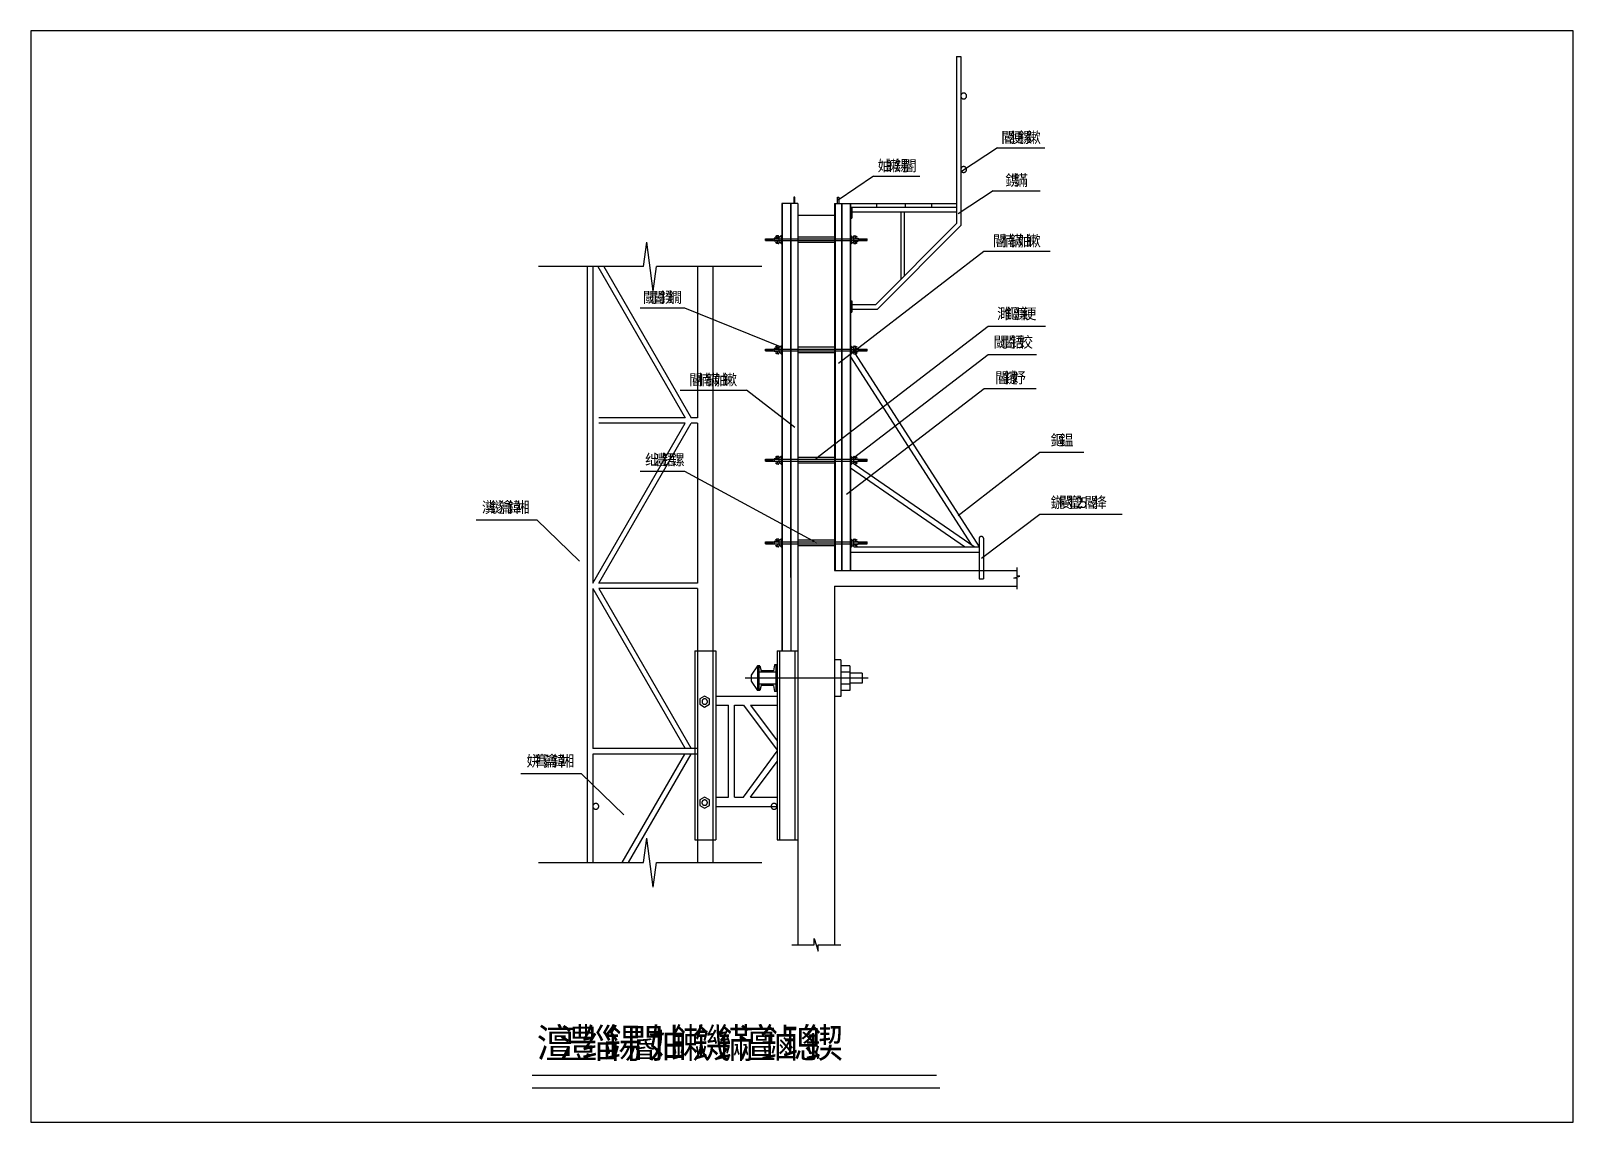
# Model space of a CAD drawing. Header units: metres. Extents: x 0 to 420, y 0 to 297.
import ezdxf

# ---------------------------------------------------------------- set-up
doc = ezdxf.new("R2010")
doc.units = ezdxf.units.M
doc.layers.add(' ', color=7, linetype='Continuous')

msp = doc.modelspace()

# ---------------------------------------------------------------- linework, layer by layer
at = {"layer": ' '}
for p, q in [((263.28, 265.15), (253.48, 258.69)), ((263.28, 265.15), (268.63, 265.15)), ((268.63, 265.15), (276.12, 265.15)), ((229.47, 257.45), (219.84, 250.96)), ((229.47, 257.45), (234.6, 257.45)), ((234.6, 257.45), (242.09, 257.45)), ((262.06, 253.49), (252.54, 247.21)), ((262.06, 253.49), (267.41, 253.49)), ((267.41, 253.49), (274.9, 253.49)), ((218.86, 246.73), (208.86, 246.73)), ((166.86, 232.85), (167.74, 239.52)), ((169.49, 226.18), (167.74, 239.52)), ((208.86, 240.97), (218.86, 240.97)), ((208.86, 239.45), (218.86, 239.45)), ((219.94, 206.55), (259.53, 237)), ((259.53, 237), (277.58, 237)), ((166.86, 232.85), (138.2, 232.85)), ((151.53, 232.85), (151.53, 70.66)), ((153.03, 232.85), (153.03, 146.69)), ((154.39, 232.85), (178.2, 191.69)), ((156.05, 232.85), (179.86, 191.69)), ((169.49, 226.18), (170.37, 232.85)), ((199.03, 232.85), (170.37, 232.85)), ((181.53, 232.85), (181.53, 191.69)), ((185.7, 232.85), (185.7, 70.66)), ((178.1, 221.56), (165.94, 221.56)), ((204.1, 211.02), (178.1, 221.56)), ((213.8, 180.63), (260.66, 216.66)), ((260.66, 216.66), (276.32, 216.66)), ((208.86, 210.97), (218.86, 210.97)), ((208.86, 209.45), (218.86, 209.45)), ((224.06, 180.79), (260.66, 208.94)), ((260.66, 208.94), (273.86, 208.94)), ((176.84, 199.18), (194.89, 199.18)), ((208.09, 189.03), (194.89, 199.18)), ((222.15, 170.88), (259.63, 199.7)), ((259.63, 199.7), (264.78, 199.7)), ((264.78, 199.7), (273.76, 199.7)), ((153.03, 146.69), (178.2, 190.19)), ((178.2, 191.69), (154.7, 191.69)), ((154.7, 146.69), (179.86, 190.19)), ((178.2, 190.19), (154.7, 190.19)), ((181.53, 191.69), (179.86, 191.69)), ((181.53, 190.19), (179.86, 190.19)), ((181.53, 190.19), (181.53, 146.69)), ((208.86, 180.97), (218.86, 180.97)), ((252.5, 165.07), (274.75, 182.37)), ((274.75, 182.37), (279.9, 182.37)), ((279.9, 182.37), (286.77, 182.37)), ((178.1, 177.09), (165.94, 177.09)), ((213.94, 157.65), (178.1, 177.09)), ((208.86, 179.45), (218.86, 179.45)), ((121.26, 163.91), (137.77, 163.91)), ((149.37, 152.64), (137.77, 163.91)), ((258.84, 153.53), (274.75, 165.46)), ((274.75, 165.46), (279.9, 165.46)), ((279.9, 165.46), (297.16, 165.46)), ((208.86, 158.47), (218.86, 158.47)), ((208.86, 156.95), (218.86, 156.95)), ((258.25, 158.97), (258.25, 150.17)), ((259.41, 158.97), (259.41, 150.17)), ((258.25, 150.17), (258.25, 147.83)), ((258.25, 147.83), (259.41, 147.83)), ((259.41, 150.17), (259.41, 147.83)), ((153.03, 145.19), (153.03, 101.69)), ((153.03, 145.19), (178.2, 101.69)), ((181.53, 146.69), (154.7, 146.69)), ((154.7, 145.19), (179.86, 101.69)), ((181.53, 145.19), (154.7, 145.19)), ((181.53, 145.19), (181.53, 70.66)), ((180.86, 128.25), (180.86, 76.83)), ((180.86, 128.25), (186.53, 128.25)), ((181.53, 128.25), (181.53, 76.83)), ((185.7, 128.25), (185.7, 76.83)), ((186.53, 128.25), (186.53, 76.83)), ((203.2, 128.25), (203.2, 76.83)), ((203.2, 128.25), (208.86, 128.25)), ((203.86, 128.25), (203.86, 76.83)), ((208.03, 128.25), (208.03, 76.83)), ((197.86, 124.17), (196.2, 121.67)), ((197.86, 124.17), (197.86, 117.5)), ((198.53, 124.17), (197.86, 124.17)), ((198.2, 124.17), (198.2, 117.5)), ((202.86, 122.5), (198.2, 122.5)), ((198.53, 124.17), (198.86, 122.84)), ((202.2, 122.84), (198.86, 122.84)), ((202.53, 124.5), (202.2, 122.84)), ((203.2, 124.5), (202.53, 124.5)), ((202.86, 124.5), (202.86, 117.17)), ((203.2, 124.5), (203.2, 117.17)), ((218.86, 125.84), (218.86, 115.84)), ((220.53, 125.84), (218.86, 125.84)), ((220.53, 125.84), (220.53, 115.84)), ((223.03, 124.17), (220.53, 124.17)), ((223.03, 122.5), (220.53, 122.5)), ((223.03, 124.17), (223.03, 117.5)), ((226.36, 122.17), (223.03, 122.17)), ((226.36, 122.17), (226.36, 119.5)), ((228.03, 120.84), (194.53, 120.84)), ((196.2, 121.67), (196.2, 120)), ((196.2, 120), (197.86, 117.5)), ((202.86, 119.17), (198.2, 119.17)), ((198.86, 118.84), (198.53, 117.5)), ((202.2, 118.84), (198.86, 118.84)), ((202.2, 118.84), (202.53, 117.17)), ((223.03, 119.17), (220.53, 119.17)), ((226.36, 119.5), (223.03, 119.5)), ((183.49, 115.96), (182.19, 115.21)), ((182.19, 115.21), (182.19, 113.71)), ((182.19, 113.71), (183.49, 112.96)), ((184.79, 115.21), (183.49, 115.96)), ((183.49, 112.96), (184.79, 113.71)), ((184.79, 113.71), (184.79, 115.21)), ((186.53, 115.94), (203.2, 115.94)), ((186.53, 113.44), (189.95, 113.44)), ((189.95, 88.44), (189.95, 113.44)), ((191.58, 88.44), (191.58, 113.44)), ((191.58, 113.44), (194.08, 113.44)), ((194.08, 113.44), (203.2, 101.23)), ((195.95, 113.44), (203.2, 113.44)), ((195.95, 113.44), (203.2, 103.74)), ((198.53, 117.5), (197.86, 117.5)), ((203.2, 117.17), (202.53, 117.17)), ((220.53, 115.84), (218.86, 115.84)), ((223.03, 117.5), (220.53, 117.5)), ((181.53, 101.69), (153.03, 101.69)), ((194.08, 88.44), (203.2, 100.94)), ((181.53, 100.19), (153.03, 100.19)), ((153.03, 100.19), (153.03, 70.66)), ((161.04, 70.66), (178.13, 100.19)), ((162.78, 70.66), (179.86, 100.19)), ((195.95, 88.44), (203.2, 98.15)), ((133.39, 94.86), (149.9, 94.86)), ((161.5, 83.59), (149.9, 94.86)), ((183.49, 88.46), (182.19, 87.71)), ((184.79, 87.71), (183.49, 88.46)), ((186.53, 88.44), (189.95, 88.44)), ((191.58, 88.44), (194.08, 88.44)), ((195.95, 88.44), (203.2, 88.44)), ((182.19, 87.71), (182.19, 86.21)), ((182.19, 86.21), (183.49, 85.46)), ((183.49, 85.46), (184.79, 86.21)), ((184.79, 86.21), (184.79, 87.71)), ((186.53, 85.94), (203.2, 85.94)), ((166.86, 70.66), (167.74, 77.32)), ((169.49, 63.99), (167.74, 77.32)), ((180.86, 76.83), (186.53, 76.83)), ((203.2, 76.83), (208.86, 76.83)), ((138.2, 70.66), (166.86, 70.66)), ((169.49, 63.99), (170.37, 70.66)), ((170.37, 70.66), (199.03, 70.66))]:
    msp.add_line(p, q, dxfattribs=at)
for points in [[(254.84, 279.26), (254.84, 279.34), (254.82, 279.42), (254.8, 279.5), (254.78, 279.57), (254.74, 279.64), (254.7, 279.71), (254.66, 279.77), (254.6, 279.83), (254.55, 279.88), (254.48, 279.93), (254.42, 279.97), (254.35, 280), (254.27, 280.03), (254.2, 280.05), (254.12, 280.06), (254.04, 280.06), (253.96, 280.06), (253.88, 280.05), (253.81, 280.03), (253.73, 280), (253.66, 279.97), (253.59, 279.93), (253.53, 279.88), (253.47, 279.83), (253.42, 279.77), (253.37, 279.71), (253.33, 279.64), (253.3, 279.57), (253.27, 279.5), (253.25, 279.42), (253.24, 279.34), (253.24, 279.26), (253.24, 279.19), (253.25, 279.11), (253.27, 279.03), (253.3, 278.96), (253.33, 278.89), (253.37, 278.82), (253.42, 278.76), (253.47, 278.7), (253.53, 278.65), (253.59, 278.6), (253.66, 278.56), (253.73, 278.52), (253.81, 278.5), (253.88, 278.48), (253.96, 278.47), (254.04, 278.46), (254.12, 278.47), (254.2, 278.48), (254.27, 278.5), (254.35, 278.52), (254.42, 278.56), (254.48, 278.6), (254.55, 278.65), (254.6, 278.7), (254.66, 278.76), (254.7, 278.82), (254.74, 278.89), (254.78, 278.96), (254.8, 279.03), (254.82, 279.11), (254.84, 279.19), (254.84, 279.26)], [(254.84, 259.26), (254.84, 259.34), (254.82, 259.42), (254.8, 259.5), (254.78, 259.57), (254.74, 259.64), (254.7, 259.71), (254.66, 259.77), (254.6, 259.83), (254.55, 259.88), (254.48, 259.93), (254.42, 259.97), (254.35, 260), (254.27, 260.03), (254.2, 260.05), (254.12, 260.06), (254.04, 260.06), (253.96, 260.06), (253.88, 260.05), (253.81, 260.03), (253.73, 260), (253.66, 259.97), (253.59, 259.93), (253.53, 259.88), (253.47, 259.83), (253.42, 259.77), (253.37, 259.71), (253.33, 259.64), (253.3, 259.57), (253.27, 259.5), (253.25, 259.42), (253.24, 259.34), (253.24, 259.26), (253.24, 259.19), (253.25, 259.11), (253.27, 259.03), (253.3, 258.96), (253.33, 258.89), (253.37, 258.82), (253.42, 258.76), (253.47, 258.7), (253.53, 258.65), (253.59, 258.6), (253.66, 258.56), (253.73, 258.52), (253.81, 258.5), (253.88, 258.48), (253.96, 258.47), (254.04, 258.46), (254.12, 258.47), (254.2, 258.48), (254.27, 258.5), (254.35, 258.52), (254.42, 258.56), (254.48, 258.6), (254.55, 258.65), (254.6, 258.7), (254.66, 258.76), (254.7, 258.82), (254.74, 258.89), (254.78, 258.96), (254.8, 259.03), (254.82, 259.11), (254.84, 259.19), (254.84, 259.26)], [(259.41, 158.97), (259.39, 159.03), (259.37, 159.09), (259.33, 159.14), (259.3, 159.19), (259.26, 159.23), (259.21, 159.27), (259.17, 159.31), (259.12, 159.34), (259.06, 159.36), (259.01, 159.38), (258.95, 159.4), (258.89, 159.4), (258.83, 159.41), (258.77, 159.4), (258.71, 159.4), (258.65, 159.38), (258.6, 159.36), (258.54, 159.34), (258.49, 159.31), (258.44, 159.27), (258.4, 159.23), (258.36, 159.19), (258.32, 159.14), (258.29, 159.09), (258.27, 159.03), (258.25, 158.98), (258.25, 158.97)], [(184.25, 114.46), (184.24, 114.54), (184.23, 114.61), (184.22, 114.68), (184.19, 114.75), (184.16, 114.81), (184.12, 114.88), (184.08, 114.93), (184.03, 114.99), (183.98, 115.04), (183.92, 115.08), (183.86, 115.12), (183.79, 115.15), (183.72, 115.17), (183.65, 115.19), (183.58, 115.2), (183.51, 115.2), (183.44, 115.2), (183.36, 115.19), (183.29, 115.17), (183.22, 115.15), (183.16, 115.12), (183.1, 115.08), (183.04, 115.04), (182.98, 114.99), (182.94, 114.93), (182.89, 114.88), (182.85, 114.81), (182.82, 114.75), (182.8, 114.68), (182.78, 114.61), (182.77, 114.54), (182.77, 114.46), (182.77, 114.39), (182.78, 114.32), (182.8, 114.25), (182.82, 114.18), (182.85, 114.11), (182.89, 114.05), (182.94, 113.99), (182.98, 113.94), (183.04, 113.89), (183.1, 113.85), (183.16, 113.81), (183.22, 113.78), (183.29, 113.75), (183.36, 113.74), (183.44, 113.73), (183.51, 113.72), (183.58, 113.73), (183.65, 113.74), (183.72, 113.75), (183.79, 113.78), (183.86, 113.81), (183.92, 113.85), (183.98, 113.89), (184.03, 113.94), (184.08, 113.99), (184.12, 114.05), (184.16, 114.11), (184.19, 114.18), (184.22, 114.25), (184.23, 114.32), (184.24, 114.39), (184.25, 114.46)], [(154.64, 85.94), (154.64, 86.02), (154.63, 86.1), (154.61, 86.18), (154.58, 86.25), (154.55, 86.32), (154.51, 86.39), (154.46, 86.45), (154.41, 86.51), (154.35, 86.56), (154.29, 86.61), (154.22, 86.65), (154.15, 86.68), (154.08, 86.71), (154, 86.73), (153.92, 86.74), (153.84, 86.74), (153.76, 86.74), (153.69, 86.73), (153.61, 86.71), (153.54, 86.68), (153.47, 86.65), (153.4, 86.61), (153.34, 86.56), (153.28, 86.51), (153.22, 86.45), (153.18, 86.39), (153.14, 86.32), (153.1, 86.25), (153.08, 86.18), (153.06, 86.1), (153.05, 86.02), (153.04, 85.94), (153.05, 85.87), (153.06, 85.79), (153.08, 85.71), (153.1, 85.64), (153.14, 85.57), (153.18, 85.5), (153.22, 85.44), (153.28, 85.38), (153.34, 85.33), (153.4, 85.28), (153.47, 85.24), (153.54, 85.2), (153.61, 85.18), (153.69, 85.16), (153.76, 85.15), (153.84, 85.14), (153.92, 85.15), (154, 85.16), (154.08, 85.18), (154.15, 85.2), (154.22, 85.24), (154.29, 85.28), (154.35, 85.33), (154.41, 85.38), (154.46, 85.44), (154.51, 85.5), (154.55, 85.57), (154.58, 85.64), (154.61, 85.71), (154.63, 85.79), (154.64, 85.87), (154.64, 85.94)], [(184.23, 86.96), (184.23, 87.04), (184.22, 87.11), (184.2, 87.18), (184.17, 87.25), (184.14, 87.31), (184.1, 87.38), (184.06, 87.43), (184.01, 87.49), (183.96, 87.54), (183.9, 87.58), (183.84, 87.62), (183.77, 87.65), (183.7, 87.67), (183.63, 87.69), (183.56, 87.7), (183.49, 87.7), (183.42, 87.7), (183.34, 87.69), (183.27, 87.67), (183.21, 87.65), (183.14, 87.62), (183.08, 87.58), (183.02, 87.54), (182.97, 87.49), (182.92, 87.43), (182.87, 87.38), (182.84, 87.31), (182.8, 87.25), (182.78, 87.18), (182.76, 87.11), (182.75, 87.04), (182.75, 86.96), (182.75, 86.89), (182.76, 86.82), (182.78, 86.75), (182.8, 86.68), (182.84, 86.61), (182.87, 86.55), (182.92, 86.49), (182.97, 86.44), (183.02, 86.39), (183.08, 86.35), (183.14, 86.31), (183.21, 86.28), (183.27, 86.25), (183.34, 86.24), (183.42, 86.23), (183.49, 86.22), (183.56, 86.23), (183.63, 86.24), (183.7, 86.25), (183.77, 86.28), (183.84, 86.31), (183.9, 86.35), (183.96, 86.39), (184.01, 86.44), (184.06, 86.49), (184.1, 86.55), (184.14, 86.61), (184.17, 86.68), (184.2, 86.75), (184.22, 86.82), (184.23, 86.89), (184.23, 86.96)], [(203.2, 85.94), (203.19, 86.02), (203.18, 86.1), (203.16, 86.18), (203.14, 86.25), (203.1, 86.32), (203.06, 86.39), (203.02, 86.45), (202.96, 86.51), (202.9, 86.56), (202.84, 86.61), (202.77, 86.65), (202.7, 86.68), (202.63, 86.71), (202.55, 86.73), (202.48, 86.74), (202.4, 86.74), (202.32, 86.74), (202.24, 86.73), (202.17, 86.71), (202.09, 86.68), (202.02, 86.65), (201.95, 86.61), (201.89, 86.56), (201.83, 86.51), (201.78, 86.45), (201.73, 86.39), (201.69, 86.32), (201.66, 86.25), (201.63, 86.18), (201.61, 86.1), (201.6, 86.02), (201.6, 85.94), (201.6, 85.87), (201.61, 85.79), (201.63, 85.71), (201.66, 85.64), (201.69, 85.57), (201.73, 85.5), (201.78, 85.44), (201.83, 85.38), (201.89, 85.33), (201.95, 85.28), (202.02, 85.24), (202.09, 85.2), (202.17, 85.18), (202.24, 85.16), (202.32, 85.15), (202.4, 85.14), (202.48, 85.15), (202.55, 85.16), (202.63, 85.18), (202.7, 85.2), (202.77, 85.24), (202.84, 85.28), (202.9, 85.33), (202.96, 85.38), (203.02, 85.44), (203.06, 85.5), (203.1, 85.57), (203.14, 85.64), (203.16, 85.71), (203.18, 85.79), (203.19, 85.87), (203.2, 85.94)]]:
    msp.add_lwpolyline(points, dxfattribs=at)
for p, q in [((420, 297), (0, 297)), ((0, 297), (0, 0)), ((420, 0), (420, 297)), ((252.04, 290.06), (252.04, 244.55)), ((252.04, 290.06), (253.24, 290.06)), ((253.24, 290.06), (253.24, 244.06)), ((204.49, 250.06), (204.49, 128.25)), ((208.86, 250.06), (204.49, 250.06)), ((204.61, 250.06), (204.61, 128.25)), ((206.86, 250.06), (206.86, 148.25)), ((206.99, 250.06), (206.99, 128.25)), ((208.03, 251.72), (207.74, 251.72)), ((207.74, 251.72), (207.74, 250.06)), ((208.03, 250.06), (208.03, 251.72)), ((208.86, 250.06), (208.86, 150.17)), ((218.86, 250.06), (218.86, 150.17)), ((218.86, 250.06), (252.04, 250.06)), ((218.99, 250.06), (218.99, 150.17)), ((219.7, 251.72), (219.99, 251.72)), ((219.7, 250.06), (219.7, 251.72)), ((219.99, 251.72), (219.99, 250.06)), ((220.74, 250.06), (220.74, 150.17)), ((220.86, 250.06), (220.86, 150.17)), ((223.11, 250.06), (223.11, 150.17)), ((223.24, 250.06), (223.24, 150.17)), ((223.24, 248.98), (223.55, 248.98)), ((223.55, 248.99), (252.04, 248.99)), ((223.55, 248.98), (223.55, 245.98)), ((230.32, 250.06), (230.32, 248.99)), ((238.1, 250.06), (238.1, 248.99)), ((245.26, 250.06), (245.26, 248.99)), ((223.24, 245.98), (223.55, 245.98)), ((223.55, 247.79), (252.04, 247.79)), ((230.08, 222.5), (252.04, 244.55)), ((230.58, 221.3), (253.24, 244.06)), ((236.97, 229.42), (236.97, 247.79)), ((237.87, 230.32), (237.87, 247.79)), ((200.05, 240.39), (227.72, 240.39)), ((200.05, 239.93), (200.05, 240.39)), ((200.05, 239.93), (227.72, 239.93)), ((200.33, 239.93), (200.33, 240.39)), ((200.62, 239.93), (200.62, 240.39)), ((200.91, 239.93), (200.91, 240.39)), ((201.2, 239.93), (201.2, 240.39)), ((201.49, 239.93), (201.49, 240.39)), ((201.78, 239.93), (201.78, 240.39)), ((202.05, 239.93), (202.05, 240.39)), ((202.44, 240.55), (202.44, 239.77)), ((203.3, 240.55), (202.44, 240.55)), ((203.3, 239.77), (202.44, 239.77)), ((203.14, 241.2), (202.75, 240.92)), ((202.75, 240.92), (203.3, 240.92)), ((202.75, 239.4), (203.3, 239.4)), ((203.14, 239.11), (202.75, 239.4)), ((203.54, 241.2), (203.14, 241.2)), ((203.3, 240.92), (203.3, 240.55)), ((203.3, 239.4), (203.3, 239.77)), ((204.34, 241.2), (203.69, 240.71)), ((203.69, 241.06), (203.69, 239.26)), ((204.34, 239.11), (203.69, 239.61)), ((204.34, 241.2), (204.34, 239.11)), ((204.5, 241.2), (204.34, 241.2)), ((223.24, 241.2), (223.4, 241.2)), ((223.4, 241.2), (224.06, 240.71)), ((223.4, 241.2), (223.4, 239.11)), ((223.4, 239.11), (224.06, 239.61)), ((224.06, 241.06), (224.06, 239.26)), ((224.2, 241.2), (224.61, 241.2)), ((224.45, 240.92), (224.45, 240.55)), ((225, 240.92), (224.45, 240.92)), ((224.45, 240.55), (225.3, 240.55)), ((224.45, 239.77), (225.3, 239.77)), ((224.45, 239.4), (224.45, 239.77)), ((225, 239.4), (224.45, 239.4)), ((224.61, 241.2), (225, 240.92)), ((224.61, 239.11), (225, 239.4)), ((225.3, 240.55), (225.3, 239.77)), ((225.72, 239.93), (225.72, 240.39)), ((226.01, 239.93), (226.01, 240.39)), ((226.3, 239.93), (226.3, 240.39)), ((226.59, 239.93), (226.59, 240.39)), ((226.88, 239.93), (226.88, 240.39)), ((227.15, 239.93), (227.15, 240.39)), ((227.43, 239.93), (227.43, 240.39)), ((227.72, 239.93), (227.72, 240.39)), ((203.54, 239.11), (203.14, 239.11)), ((204.34, 239.11), (204.5, 239.11)), ((223.4, 239.11), (223.24, 239.11)), ((224.2, 239.11), (224.61, 239.11)), ((223.24, 223.48), (223.55, 223.48)), ((223.55, 223.48), (223.55, 220.48)), ((223.24, 220.48), (223.55, 220.48)), ((223.55, 222.5), (230.08, 222.5)), ((223.55, 221.3), (230.58, 221.3)), ((200.05, 210.39), (227.72, 210.39)), ((200.05, 209.93), (200.05, 210.39)), ((200.33, 209.93), (200.33, 210.39)), ((200.62, 209.93), (200.62, 210.39)), ((200.91, 209.93), (200.91, 210.39)), ((201.2, 209.93), (201.2, 210.39)), ((201.49, 209.93), (201.49, 210.39)), ((201.78, 209.93), (201.78, 210.39)), ((202.05, 209.93), (202.05, 210.39)), ((202.44, 210.55), (202.44, 209.77)), ((203.3, 210.55), (202.44, 210.55)), ((203.14, 211.2), (202.75, 210.92)), ((202.75, 210.92), (203.3, 210.92)), ((203.54, 211.2), (203.14, 211.2)), ((203.3, 210.92), (203.3, 210.55)), ((204.34, 211.2), (203.69, 210.71)), ((203.69, 211.06), (203.69, 209.26)), ((204.34, 211.2), (204.34, 209.11)), ((204.5, 211.2), (204.34, 211.2)), ((223.24, 211.2), (223.4, 211.2)), ((223.4, 211.2), (224.06, 210.71)), ((223.4, 211.2), (223.4, 209.11)), ((224.06, 211.06), (224.06, 209.26)), ((224.2, 211.2), (224.61, 211.2)), ((224.45, 210.92), (224.45, 210.55)), ((225, 210.92), (224.45, 210.92)), ((224.45, 210.55), (225.3, 210.55)), ((224.61, 211.2), (225, 210.92)), ((225.3, 210.55), (225.3, 209.77)), ((225.72, 209.93), (225.72, 210.39)), ((226.01, 209.93), (226.01, 210.39)), ((226.3, 209.93), (226.3, 210.39)), ((226.59, 209.93), (226.59, 210.39)), ((226.88, 209.93), (226.88, 210.39)), ((227.15, 209.93), (227.15, 210.39)), ((227.43, 209.93), (227.43, 210.39)), ((227.72, 209.93), (227.72, 210.39)), ((200.05, 209.93), (227.72, 209.93)), ((203.3, 209.77), (202.44, 209.77)), ((202.75, 209.4), (203.3, 209.4)), ((203.14, 209.11), (202.75, 209.4)), ((203.54, 209.11), (203.14, 209.11)), ((203.3, 209.4), (203.3, 209.77)), ((204.34, 209.11), (203.69, 209.61)), ((204.34, 209.11), (204.5, 209.11)), ((223.21, 208.31), (256.11, 157.17)), ((223.4, 209.11), (223.24, 209.11)), ((223.4, 209.11), (224.06, 209.61)), ((224.2, 209.11), (224.61, 209.11)), ((224.45, 209.77), (225.3, 209.77)), ((224.45, 209.4), (224.45, 209.77)), ((225, 209.4), (224.45, 209.4)), ((224.48, 209.11), (258.25, 156.61)), ((224.61, 209.11), (225, 209.4)), ((203.14, 181.2), (202.75, 180.92)), ((202.75, 180.92), (203.3, 180.92)), ((203.54, 181.2), (203.14, 181.2)), ((203.3, 180.92), (203.3, 180.55)), ((204.34, 181.2), (203.69, 180.71)), ((203.69, 181.06), (203.69, 179.26)), ((204.34, 181.2), (204.34, 179.11)), ((204.5, 181.2), (204.34, 181.2)), ((223.24, 181.2), (223.4, 181.2)), ((223.4, 181.2), (223.4, 179.11)), ((223.4, 181.2), (224.06, 180.71)), ((224.06, 181.06), (224.06, 179.26)), ((224.2, 181.2), (224.61, 181.2)), ((225, 180.92), (224.45, 180.92)), ((224.45, 180.92), (224.45, 180.55)), ((224.61, 181.2), (225, 180.92)), ((200.05, 180.39), (227.72, 180.39)), ((200.05, 179.93), (200.05, 180.39)), ((200.05, 179.93), (227.72, 179.93)), ((200.33, 179.93), (200.33, 180.39)), ((200.62, 179.93), (200.62, 180.39)), ((200.91, 179.93), (200.91, 180.39)), ((201.2, 179.93), (201.2, 180.39)), ((201.49, 179.93), (201.49, 180.39)), ((201.78, 179.93), (201.78, 180.39)), ((202.05, 179.93), (202.05, 180.39)), ((203.3, 180.55), (202.44, 180.55)), ((202.44, 180.55), (202.44, 179.77)), ((203.3, 179.77), (202.44, 179.77)), ((203.14, 179.11), (202.75, 179.4)), ((202.75, 179.4), (203.3, 179.4)), ((203.54, 179.11), (203.14, 179.11)), ((203.3, 179.4), (203.3, 179.77)), ((204.34, 179.11), (203.69, 179.61)), ((204.34, 179.11), (204.5, 179.11)), ((223.4, 179.11), (223.24, 179.11)), ((254.27, 156.61), (223.24, 177.95)), ((223.4, 179.11), (224.06, 179.61)), ((256.92, 156.61), (224.2, 179.11)), ((224.2, 179.11), (224.61, 179.11)), ((224.45, 180.55), (225.3, 180.55)), ((224.45, 179.4), (224.45, 179.77)), ((224.45, 179.77), (225.3, 179.77)), ((225, 179.4), (224.45, 179.4)), ((224.61, 179.11), (225, 179.4)), ((225.3, 180.55), (225.3, 179.77)), ((225.72, 179.93), (225.72, 180.39)), ((226.01, 179.93), (226.01, 180.39)), ((226.3, 179.93), (226.3, 180.39)), ((226.59, 179.93), (226.59, 180.39)), ((226.88, 179.93), (226.88, 180.39)), ((227.15, 179.93), (227.15, 180.39)), ((227.43, 179.93), (227.43, 180.39)), ((227.72, 179.93), (227.72, 180.39)), ((200.05, 157.89), (227.72, 157.89)), ((200.05, 157.43), (200.05, 157.89)), ((200.05, 157.43), (227.72, 157.43)), ((200.33, 157.43), (200.33, 157.89)), ((200.62, 157.43), (200.62, 157.89)), ((200.91, 157.43), (200.91, 157.89)), ((201.2, 157.43), (201.2, 157.89)), ((201.49, 157.43), (201.49, 157.89)), ((201.78, 157.43), (201.78, 157.89)), ((202.05, 157.43), (202.05, 157.89)), ((202.44, 158.05), (202.44, 157.27)), ((203.3, 158.05), (202.44, 158.05)), ((203.3, 157.27), (202.44, 157.27)), ((203.14, 158.7), (202.75, 158.42)), ((202.75, 158.42), (203.3, 158.42)), ((202.75, 156.9), (203.3, 156.9)), ((203.14, 156.61), (202.75, 156.9)), ((203.54, 158.7), (203.14, 158.7)), ((203.54, 156.61), (203.14, 156.61)), ((203.3, 158.42), (203.3, 158.05)), ((203.3, 156.9), (203.3, 157.27)), ((204.34, 158.7), (203.69, 158.21)), ((203.69, 158.56), (203.69, 156.76)), ((204.34, 156.61), (203.69, 157.11)), ((204.34, 158.7), (204.34, 156.61)), ((204.5, 158.7), (204.34, 158.7)), ((204.34, 156.61), (204.5, 156.61)), ((223.24, 158.7), (223.4, 158.7)), ((223.4, 156.61), (223.24, 156.61)), ((223.4, 158.7), (224.06, 158.21)), ((223.4, 158.7), (223.4, 156.61)), ((223.4, 156.61), (224.06, 157.11)), ((224.06, 158.56), (224.06, 156.76)), ((224.2, 158.7), (224.61, 158.7)), ((224.2, 156.61), (224.61, 156.61)), ((224.45, 158.42), (224.45, 158.05)), ((225, 158.42), (224.45, 158.42)), ((224.45, 158.05), (225.3, 158.05)), ((224.45, 157.27), (225.3, 157.27)), ((224.45, 156.9), (224.45, 157.27)), ((225, 156.9), (224.45, 156.9)), ((224.61, 158.7), (225, 158.42)), ((224.61, 156.61), (225, 156.9)), ((224.61, 156.61), (258.25, 156.61)), ((225.3, 158.05), (225.3, 157.27)), ((225.72, 157.43), (225.72, 157.89)), ((226.01, 157.43), (226.01, 157.89)), ((226.3, 157.43), (226.3, 157.89)), ((226.59, 157.43), (226.59, 157.89)), ((226.88, 157.43), (226.88, 157.89)), ((227.15, 157.43), (227.15, 157.89)), ((227.43, 157.43), (227.43, 157.89)), ((227.72, 157.43), (227.72, 157.89)), ((223.24, 155.11), (258.25, 155.11)), ((208.86, 150.17), (208.86, 48.25)), ((218.86, 150.17), (268.49, 150.17)), ((267.65, 148.02), (269.33, 148.58)), ((268.49, 148.02), (267.65, 148.02)), ((268.49, 150.93), (268.49, 148.58)), ((269.33, 148.58), (268.49, 148.58)), ((268.49, 148.02), (268.49, 145.08)), ((218.86, 145.84), (218.86, 48.25)), ((218.86, 145.84), (268.49, 145.84)), ((207.2, 48.25), (213.3, 48.25)), ((213.3, 49.94), (214.43, 46.57)), ((213.3, 48.25), (213.3, 49.94)), ((214.43, 46.57), (214.43, 48.25)), ((214.43, 48.25), (220.53, 48.25)), ((136.55, 12.79), (246.64, 12.79)), ((136.55, 9.32), (247.5, 9.32)), ((0, 0), (420, 0))]:
    msp.add_line(p, q)
for points in [[(203.69, 241.06), (203.69, 241.07), (203.68, 241.09), (203.68, 241.1), (203.68, 241.12), (203.67, 241.13), (203.66, 241.14), (203.65, 241.15), (203.64, 241.16), (203.63, 241.17), (203.62, 241.18), (203.61, 241.19), (203.6, 241.19), (203.58, 241.2), (203.57, 241.2), (203.56, 241.2), (203.54, 241.2), (203.54, 241.2)], [(224.2, 241.2), (224.19, 241.2), (224.17, 241.2), (224.16, 241.2), (224.15, 241.19), (224.13, 241.19), (224.12, 241.18), (224.11, 241.17), (224.1, 241.16), (224.09, 241.15), (224.08, 241.14), (224.07, 241.13), (224.07, 241.12), (224.06, 241.1), (224.06, 241.09), (224.06, 241.07), (224.06, 241.06), (224.06, 241.06)], [(203.54, 239.11), (203.56, 239.11), (203.57, 239.11), (203.58, 239.12), (203.6, 239.12), (203.61, 239.13), (203.62, 239.14), (203.63, 239.14), (203.64, 239.15), (203.65, 239.16), (203.66, 239.18), (203.67, 239.19), (203.68, 239.2), (203.68, 239.21), (203.68, 239.23), (203.69, 239.24), (203.69, 239.26)], [(224.06, 239.26), (224.06, 239.24), (224.06, 239.23), (224.06, 239.21), (224.07, 239.2), (224.07, 239.19), (224.08, 239.18), (224.09, 239.16), (224.1, 239.15), (224.11, 239.14), (224.12, 239.14), (224.13, 239.13), (224.15, 239.12), (224.16, 239.12), (224.17, 239.11), (224.19, 239.11), (224.2, 239.11)], [(203.69, 211.06), (203.69, 211.07), (203.68, 211.09), (203.68, 211.1), (203.68, 211.12), (203.67, 211.13), (203.66, 211.14), (203.65, 211.15), (203.64, 211.16), (203.63, 211.17), (203.62, 211.18), (203.61, 211.19), (203.6, 211.19), (203.58, 211.2), (203.57, 211.2), (203.56, 211.2), (203.54, 211.2), (203.54, 211.2)], [(224.2, 211.2), (224.19, 211.2), (224.17, 211.2), (224.16, 211.2), (224.15, 211.19), (224.13, 211.19), (224.12, 211.18), (224.11, 211.17), (224.1, 211.16), (224.09, 211.15), (224.08, 211.14), (224.07, 211.13), (224.07, 211.12), (224.06, 211.1), (224.06, 211.09), (224.06, 211.07), (224.06, 211.06), (224.06, 211.06)], [(203.54, 209.11), (203.56, 209.11), (203.57, 209.11), (203.58, 209.12), (203.6, 209.12), (203.61, 209.13), (203.62, 209.14), (203.63, 209.14), (203.64, 209.15), (203.65, 209.16), (203.66, 209.18), (203.67, 209.19), (203.68, 209.2), (203.68, 209.21), (203.68, 209.23), (203.69, 209.24), (203.69, 209.26)], [(224.06, 209.26), (224.06, 209.24), (224.06, 209.23), (224.06, 209.21), (224.07, 209.2), (224.07, 209.19), (224.08, 209.18), (224.09, 209.16), (224.1, 209.15), (224.11, 209.14), (224.12, 209.14), (224.13, 209.13), (224.15, 209.12), (224.16, 209.12), (224.17, 209.11), (224.19, 209.11), (224.2, 209.11)], [(203.69, 181.06), (203.69, 181.07), (203.68, 181.09), (203.68, 181.1), (203.68, 181.12), (203.67, 181.13), (203.66, 181.14), (203.65, 181.15), (203.64, 181.16), (203.63, 181.17), (203.62, 181.18), (203.61, 181.19), (203.6, 181.19), (203.58, 181.2), (203.57, 181.2), (203.56, 181.2), (203.54, 181.2), (203.54, 181.2)], [(224.2, 181.2), (224.19, 181.2), (224.17, 181.2), (224.16, 181.2), (224.15, 181.19), (224.13, 181.19), (224.12, 181.18), (224.11, 181.17), (224.1, 181.16), (224.09, 181.15), (224.08, 181.14), (224.07, 181.13), (224.07, 181.12), (224.06, 181.1), (224.06, 181.09), (224.06, 181.07), (224.06, 181.06), (224.06, 181.06)], [(203.54, 179.11), (203.56, 179.11), (203.57, 179.11), (203.58, 179.12), (203.6, 179.12), (203.61, 179.13), (203.62, 179.14), (203.63, 179.14), (203.64, 179.15), (203.65, 179.16), (203.66, 179.18), (203.67, 179.19), (203.68, 179.2), (203.68, 179.21), (203.68, 179.23), (203.69, 179.24), (203.69, 179.26)], [(224.06, 179.26), (224.06, 179.24), (224.06, 179.23), (224.06, 179.21), (224.07, 179.2), (224.07, 179.19), (224.08, 179.18), (224.09, 179.16), (224.1, 179.15), (224.11, 179.14), (224.12, 179.14), (224.13, 179.13), (224.15, 179.12), (224.16, 179.12), (224.17, 179.11), (224.19, 179.11), (224.2, 179.11)], [(203.69, 158.56), (203.69, 158.57), (203.68, 158.59), (203.68, 158.6), (203.68, 158.62), (203.67, 158.63), (203.66, 158.64), (203.65, 158.65), (203.64, 158.66), (203.63, 158.67), (203.62, 158.68), (203.61, 158.69), (203.6, 158.69), (203.58, 158.7), (203.57, 158.7), (203.56, 158.7), (203.54, 158.7), (203.54, 158.7)], [(203.54, 156.61), (203.56, 156.61), (203.57, 156.61), (203.58, 156.62), (203.6, 156.62), (203.61, 156.63), (203.62, 156.64), (203.63, 156.64), (203.64, 156.65), (203.65, 156.66), (203.66, 156.68), (203.67, 156.69), (203.68, 156.7), (203.68, 156.71), (203.68, 156.73), (203.69, 156.74), (203.69, 156.76)], [(224.2, 158.7), (224.19, 158.7), (224.17, 158.7), (224.16, 158.7), (224.15, 158.69), (224.13, 158.69), (224.12, 158.68), (224.11, 158.67), (224.1, 158.66), (224.09, 158.65), (224.08, 158.64), (224.07, 158.63), (224.07, 158.62), (224.06, 158.6), (224.06, 158.59), (224.06, 158.57), (224.06, 158.56), (224.06, 158.56)], [(224.06, 156.76), (224.06, 156.74), (224.06, 156.73), (224.06, 156.71), (224.07, 156.7), (224.07, 156.69), (224.08, 156.68), (224.09, 156.66), (224.1, 156.65), (224.11, 156.64), (224.12, 156.64), (224.13, 156.63), (224.15, 156.62), (224.16, 156.62), (224.17, 156.61), (224.19, 156.61), (224.2, 156.61)], [(218.75, 145.84), (218.75, 145.84), (218.75, 145.84), (218.75, 145.84), (218.75, 145.84), (218.75, 145.84), (218.75, 145.84), (218.75, 145.84), (218.75, 145.84), (218.75, 145.84), (218.75, 145.84), (218.75, 145.84), (218.75, 145.84), (218.75, 145.84), (218.75, 145.83), (218.75, 145.83), (218.75, 145.83), (218.75, 145.83)]]:
    msp.add_lwpolyline(points)

# ---------------------------------------------------------------- texts
for s, p in [('閽', (264.22, 266.52)), ('绠', (266.5, 266.52)), ('鏍', (268.78, 266.52)), ('鏉', (271.07, 266.52)), ('妯', (230.59, 258.82)), ('鏉', (232.87, 258.82)), ('鍚', (235.15, 258.82)), ('閽', (237.43, 258.82)), ('鎸', (265.36, 254.86)), ('鏋', (267.65, 254.86)), ('閽', (261.92, 238.37)), ('楠', (264.2, 238.37)), ('鏋', (266.49, 238.37)), ('妯', (268.77, 238.37)), ('鏉', (271.05, 238.37)), ('閾', (166.61, 222.98)), ('閽', (168.89, 222.98)), ('鍨', (171.17, 222.98)), ('鐗', (173.45, 222.98)), ('濉', (263.14, 218.53)), ('鏂', (265.42, 218.53)), ('濂', (267.7, 218.53)), ('绠', (269.98, 218.53)), ('铻', (266.7, 210.81)), ('姣', (268.98, 210.81)), ('閾', (262.13, 210.81)), ('閽', (264.42, 210.81)), ('閽', (179.23, 200.55)), ('楠', (181.51, 200.55)), ('鏋', (183.8, 200.55)), ('妯', (186.08, 200.55)), ('鏉', (188.36, 200.55)), ('閽', (262.57, 201.1)), ('鑳', (264.85, 201.1)), ('妤', (267.13, 201.1)), ('鏂', (277.72, 184.09)), ('鎾', (280, 184.09)), ('绌', (167.27, 178.77)), ('澧', (169.55, 178.77)), ('铻', (171.84, 178.77)), ('鏍', (174.12, 178.77)), ('瀵', (122.83, 165.86)), ('鐩', (125.11, 165.86)), ('瀹', (127.39, 165.86)), ('鍏', (129.68, 165.86)), ('缃', (131.96, 165.86)), ('鍦', (277.72, 167.17)), ('閿', (280, 167.17)), ('蠁', (282.29, 167.17)), ('2', (284.57, 167.17)), ('5', (285.71, 167.17)), ('閽', (286.85, 167.17)), ('绛', (289.13, 167.17)), ('姘', (134.96, 96.81)), ('骞', (137.24, 96.81)), ('瀹', (139.52, 96.81)), ('鍏', (141.81, 96.81)), ('缃', (144.09, 96.81))]:
    msp.add_text(s, height=3, dxfattribs=at).set_placement(p)
for s, p in [('澶', (137.77, 17.52)), ('澧', (143.85, 17.52)), ('缁', (149.94, 17.52)), ('鍚', (156.03, 17.52)), ('閽', (162.11, 17.52)), ('妯', (168.2, 17.52)), ('鏉', (174.29, 17.52)), ('鐖', (180.37, 17.52)), ('鏋', (186.46, 17.52)), ('澶', (192.55, 17.52)), ('鏀', (198.64, 17.52)), ('璁', (204.72, 17.52)), ('鍥', (210.81, 17.52))]:
    msp.add_text(s, height=8).set_placement(p)

doc.saveas('drawing.dxf')
